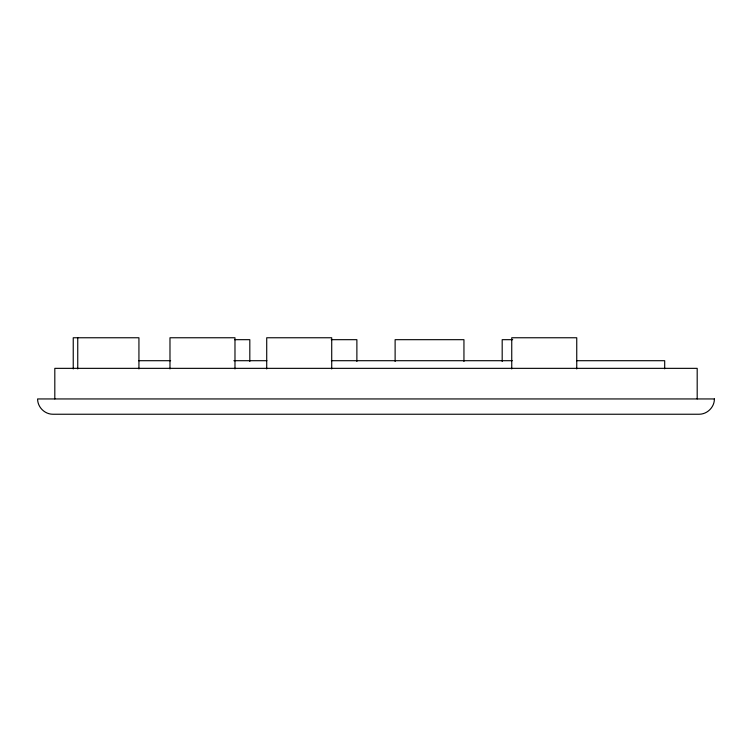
<?xml version="1.0" encoding="UTF-8"?>
<svg xmlns="http://www.w3.org/2000/svg" width="752" height="752" viewBox="0 0 752 752"><rect width="100%" height="100%" fill="white"/><g stroke="black" fill="none" stroke-linecap="round" stroke-linejoin="round"><path stroke-width="1.13" d="M234.652 339.678L249.814 339.678L249.814 361.468M331.218 339.678L356.88 339.678L356.88 361.468M512.685 339.678L502.186 339.678L502.186 361.468M138.716 360.706L170.629 360.706M233.863 360.706L266.857 360.706M331.359 360.706L512.262 360.706M576.671 360.706L664.693 360.706L664.693 368.818M697.189 398.945L697.189 368.348L54.811 368.348L54.811 398.945M576.746 368.931L576.746 337.761L511.745 337.761L511.745 368.931M463.946 361.468L463.946 339.678L395.12 339.678L395.12 361.468M331.717 368.931L331.717 337.761L266.716 337.761L266.716 368.931M234.981 368.931L234.981 337.761L169.98 337.761L169.98 368.931M138.932 368.931L138.932 337.761L73.235 337.761L73.235 368.931M77.747 337.761L77.747 368.931M714.4 398.945C714.447 407.133 707.294 414.286 699.106 414.239L52.894 414.239C44.706 414.286 37.553 407.133 37.6 398.945L714.4 398.945"/></g></svg>
